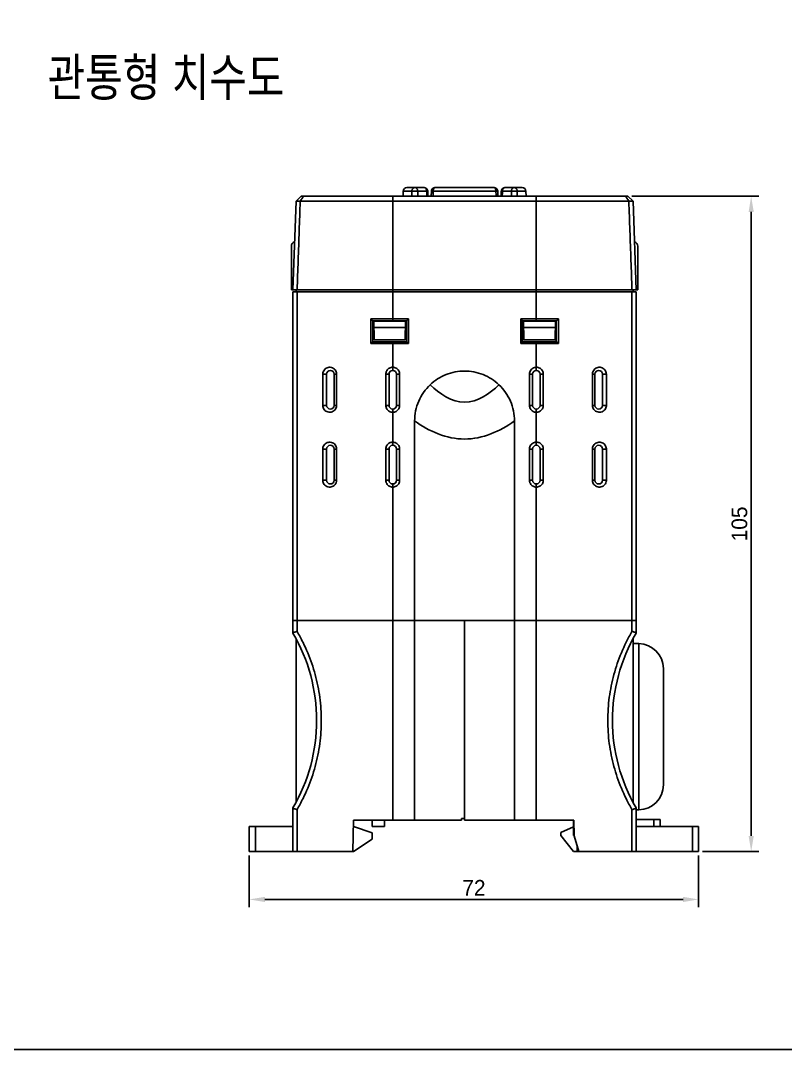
# Model space of a CAD drawing. Header units: millimetres. Extents: x 25 to 865, y 44 to 1047.
# Drawn here: x 150.9 to 273.4, y 367.2 to 532.1 of the extents above; entities that cross this region are included whole.
import ezdxf

# ---------------------------------------------------------------- set-up
doc = ezdxf.new("R2010")
doc.units = ezdxf.units.MM
doc.layers.add('02___PRT_ALL_AXES', color=7, linetype='Continuous')
doc.styles.add('SS', font='batang.ttc', dxfattribs={"width": 0.8})
doc.styles.get("Standard").update_dxf_attribs({"font": 'BareunDotumPro1.ttf'})
doc.dimstyles.new('ISO-25', dxfattribs={"dimtxt": 2.5, "dimasz": 2.5, "dimexe": 1.25, "dimexo": 0.625, "dimtad": 1, "dimtxsty": 'Standard', "dimcen": 2.5, "dimadec": 0, "dimazin": 0, "dimtfac": 1, "dimtmove": 0, "dimatfit": 3, "dimfxl": 0, "dimarcsym": 0})

# ---------------------------------------------------------------- blocks, each defined once
blk = doc.blocks.new('*D16')
at = {"color": 0, "lineweight": -2}
for p, q in [((187.49, 398.32), (187.49, 390.02)), ((259.49, 398.32), (259.49, 390.02)), ((189.99, 391.27), (256.99, 391.27))]:
    blk.add_line(p, q, dxfattribs=at)
at = {"color": 0}
for points in [[(189.99, 391.68), (189.99, 390.85), (187.49, 391.27)], [(256.99, 390.85), (256.99, 391.68), (259.49, 391.27)]]:
    blk.add_solid(points, dxfattribs=at)
at = {"layer": 'Defpoints', "color": 0}
for p in [(187.49, 398.94), (259.49, 398.94), (259.49, 391.27)]:
    blk.add_point(p, dxfattribs=at)
at = {"color": 0, "insert": (223.49, 393.14), "char_height": 2.5, "attachment_point": 5}
blk.add_mtext('72', dxfattribs=at)
blk = doc.blocks.new('*D17')
at = {"color": 0, "lineweight": -2}
for p, q in [((248.79, 503.94), (269.16, 503.94)), ((267.91, 401.44), (267.91, 501.44)), ((260.11, 398.94), (269.16, 398.94))]:
    blk.add_line(p, q, dxfattribs=at)
at = {"color": 0}
for points in [[(268.33, 501.44), (267.5, 501.44), (267.91, 503.94)], [(267.5, 401.44), (268.33, 401.44), (267.91, 398.94)]]:
    blk.add_solid(points, dxfattribs=at)
at = {"layer": 'Defpoints', "color": 0}
for p in [(248.16, 503.94), (267.91, 503.94), (259.49, 398.94)]:
    blk.add_point(p, dxfattribs=at)
at = {"color": 0, "insert": (266.04, 451.44), "char_height": 2.5, "attachment_point": 5, "rotation": 90}
blk.add_mtext('105', dxfattribs=at)

msp = doc.modelspace()

# ---------------------------------------------------------------- linework, layer by layer
at = {"color": 7, "linetype": 'Continuous'}
for p, q in [((212.139, 503.943), (212.16, 504.759)), ((212.16, 504.759), (213.54, 504.759)), ((212.76, 505.343), (215.494, 505.343)), ((214.48, 504.759), (215.918, 504.759)), ((216.12, 503.943), (216.094, 504.762)), ((216.671, 504.768), (216.636, 503.943)), ((216.964, 504.759), (227.009, 504.759)), ((217.271, 505.343), (226.703, 505.343)), ((227.337, 503.943), (227.302, 504.768)), ((227.879, 504.762), (227.853, 503.943)), ((228.055, 504.759), (229.493, 504.759)), ((228.479, 505.343), (231.214, 505.343)), ((230.433, 504.759), (231.813, 504.759)), ((231.835, 503.943), (231.813, 504.759)), ((194.983, 503.143), (194.487, 488.943)), ((194.983, 503.143), (195.81, 503.943)), ((194.983, 503.15), (195.661, 503.15)), ((195.661, 503.143), (248.313, 503.143)), ((195.81, 503.943), (248.163, 503.943)), ((210.487, 488.943), (210.492, 503.143)), ((210.492, 503.943), (210.492, 503.143)), ((233.481, 503.943), (233.481, 503.143)), ((233.487, 488.943), (233.481, 503.143)), ((248.991, 503.143), (248.163, 503.943)), ((248.312, 503.15), (248.991, 503.15)), ((248.991, 503.143), (249.487, 488.943)), ((194.237, 488.943), (194.237, 495.943)), ((249.737, 488.943), (249.737, 495.943)), ((249.737, 488.943), (194.237, 488.943)), ((249.487, 488.643), (194.487, 488.643)), ((194.487, 433.943), (194.487, 488.643)), ((194.987, 488.943), (194.987, 488.643)), ((195.158, 434.212), (195.158, 488.643)), ((210.487, 488.643), (210.487, 483.993)), ((210.492, 488.943), (210.492, 488.643)), ((233.481, 488.943), (233.481, 488.643)), ((233.487, 488.643), (233.487, 484.293)), ((248.815, 434.212), (248.815, 488.643)), ((248.987, 488.943), (248.987, 488.643)), ((249.487, 433.943), (249.487, 488.643)), ((206.959, 480.343), (206.959, 484.293)), ((206.959, 484.293), (210.487, 484.293)), ((207.26, 483.993), (212.687, 483.993)), ((207.287, 480.643), (207.287, 483.993)), ((207.487, 480.943), (207.433, 483.996)), ((212.539, 483.943), (207.434, 483.943)), ((210.487, 484.293), (212.987, 484.293)), ((212.487, 480.943), (212.54, 483.995)), ((212.687, 483.993), (212.987, 484.293)), ((212.687, 483.993), (212.687, 480.643)), ((212.987, 484.293), (212.987, 480.343)), ((231.287, 483.993), (230.987, 484.293)), ((230.987, 480.343), (230.987, 484.293)), ((230.987, 484.293), (233.487, 484.293)), ((231.287, 483.993), (236.713, 483.993)), ((231.287, 480.643), (231.287, 483.993)), ((231.487, 480.943), (231.433, 483.995)), ((236.539, 483.943), (231.434, 483.943)), ((233.487, 484.293), (233.48, 483.993)), ((233.487, 484.293), (237.014, 484.293)), ((236.487, 480.943), (236.54, 483.996)), ((236.687, 483.993), (236.687, 480.643)), ((237.014, 484.293), (237.014, 480.343)), ((207.452, 482.943), (212.522, 482.943)), ((231.452, 482.943), (236.522, 482.943)), ((210.487, 480.343), (206.959, 480.343)), ((212.687, 480.643), (207.26, 480.643)), ((207.487, 480.943), (212.487, 480.943)), ((210.487, 480.343), (210.493, 480.643)), ((210.487, 480.343), (210.487, 476.543)), ((212.987, 480.343), (210.487, 480.343)), ((212.687, 480.643), (212.987, 480.343)), ((231.287, 480.643), (230.987, 480.343)), ((233.487, 480.343), (230.987, 480.343)), ((236.713, 480.643), (231.287, 480.643)), ((231.487, 480.943), (236.487, 480.943)), ((233.487, 476.043), (233.487, 480.643)), ((237.014, 480.343), (233.487, 480.343)), ((210.487, 476.542), (210.487, 476.043)), ((199.264, 470.443), (199.264, 475.443)), ((199.264, 475.443), (199.887, 475.443)), ((199.887, 470.443), (199.887, 475.443)), ((201.087, 475.443), (201.087, 470.443)), ((201.486, 475.443), (201.087, 475.443)), ((201.486, 475.443), (201.486, 470.443)), ((209.365, 470.443), (209.365, 475.443)), ((209.365, 475.443), (209.887, 475.443)), ((209.887, 470.443), (209.887, 475.443)), ((211.087, 475.443), (211.087, 470.443)), ((211.587, 475.443), (211.087, 475.443)), ((211.587, 475.443), (211.587, 470.443)), ((232.387, 470.443), (232.387, 475.443)), ((232.387, 475.443), (232.887, 475.443)), ((232.887, 470.443), (232.887, 475.443)), ((234.087, 475.443), (234.087, 470.443)), ((234.609, 475.443), (234.087, 475.443)), ((234.609, 475.443), (234.609, 470.443)), ((242.488, 470.443), (242.488, 475.443)), ((242.488, 475.443), (242.887, 475.443)), ((242.887, 470.443), (242.887, 475.443)), ((244.087, 475.443), (244.087, 470.443)), ((244.71, 475.443), (244.087, 475.443)), ((244.71, 475.443), (244.71, 470.443)), ((199.264, 470.443), (199.887, 470.443)), ((201.486, 470.443), (201.087, 470.443)), ((209.365, 470.443), (209.887, 470.443)), ((211.587, 470.443), (211.087, 470.443)), ((232.387, 470.443), (232.887, 470.443)), ((234.609, 470.443), (234.087, 470.443)), ((242.488, 470.443), (242.887, 470.443)), ((244.71, 470.443), (244.087, 470.443)), ((210.487, 469.843), (210.487, 464.543)), ((233.487, 469.343), (233.487, 469.843)), ((233.487, 469.343), (233.487, 464.043)), ((213.987, 403.943), (213.987, 467.943)), ((229.987, 467.943), (229.987, 403.943)), ((199.264, 458.443), (199.264, 463.443)), ((199.264, 463.443), (199.887, 463.443)), ((199.887, 458.443), (199.887, 463.443)), ((201.087, 463.443), (201.087, 458.443)), ((201.486, 463.443), (201.087, 463.443)), ((201.486, 463.443), (201.486, 458.443)), ((209.365, 458.443), (209.365, 463.443)), ((209.365, 463.443), (209.887, 463.443)), ((209.887, 458.443), (209.887, 463.443)), ((210.487, 464.542), (210.487, 464.043)), ((211.087, 463.443), (211.087, 458.443)), ((211.587, 463.443), (211.087, 463.443)), ((211.587, 463.443), (211.587, 458.443)), ((232.387, 458.443), (232.387, 463.443)), ((232.387, 463.443), (232.887, 463.443)), ((232.887, 458.443), (232.887, 463.443)), ((234.087, 463.443), (234.087, 458.443)), ((234.609, 463.443), (234.087, 463.443)), ((234.609, 463.443), (234.609, 458.443)), ((242.488, 458.443), (242.488, 463.443)), ((242.488, 463.443), (242.887, 463.443)), ((242.887, 458.443), (242.887, 463.443)), ((244.087, 463.443), (244.087, 458.443)), ((244.71, 463.443), (244.087, 463.443)), ((244.71, 463.443), (244.71, 458.443)), ((199.264, 458.443), (199.887, 458.443)), ((201.486, 458.443), (201.087, 458.443)), ((209.365, 458.443), (209.887, 458.443)), ((211.587, 458.443), (211.087, 458.443)), ((232.387, 458.443), (232.887, 458.443)), ((234.609, 458.443), (234.087, 458.443)), ((242.488, 458.443), (242.887, 458.443)), ((244.71, 458.443), (244.087, 458.443)), ((210.487, 457.843), (210.487, 403.943)), ((233.487, 457.343), (233.487, 457.843)), ((233.487, 457.343), (233.487, 403.943)), ((249.487, 435.943), (194.487, 435.943)), ((221.987, 435.943), (221.987, 403.943)), ((249.906, 432.261), (248.987, 432.278)), ((249.906, 432.261), (249.906, 405.624)), ((253.837, 428.262), (253.837, 409.624)), ((194.487, 398.943), (194.487, 405.943)), ((195.158, 398.943), (195.158, 405.674)), ((248.815, 398.943), (248.815, 405.674)), ((249.487, 398.943), (249.487, 405.943)), ((249.906, 405.624), (249.487, 405.617)), ((204.187, 403.943), (204.099, 398.943)), ((221.487, 403.943), (204.187, 403.943)), ((207.187, 402.943), (207.187, 403.943)), ((209.187, 403.943), (209.187, 402.943)), ((221.987, 404.243), (221.487, 404.243)), ((221.487, 404.243), (221.487, 403.943)), ((239.487, 403.943), (221.987, 403.943)), ((239.437, 401.493), (239.437, 403.943)), ((239.487, 403.943), (239.53, 401.442)), ((253.337, 404.093), (249.487, 404.093)), ((252.337, 404.093), (252.328, 402.943)), ((253.337, 404.093), (253.317, 402.943)), ((187.487, 398.943), (187.487, 402.943)), ((194.487, 402.943), (187.487, 402.943)), ((188.469, 398.943), (188.469, 402.943)), ((204.169, 402.949), (207.187, 401.943)), ((209.187, 402.943), (207.187, 402.943)), ((239.437, 402.893), (237.387, 401.993)), ((239.437, 402.493), (239.512, 402.494)), ((249.487, 402.943), (259.487, 402.943)), ((258.504, 402.943), (258.504, 398.943)), ((259.487, 402.943), (259.487, 398.943)), ((207.187, 400.943), (204.187, 398.943)), ((207.187, 401.943), (207.187, 400.943)), ((237.387, 401.993), (237.387, 401.493)), ((237.387, 401.493), (239.437, 398.943)), ((239.437, 401.493), (239.529, 401.491)), ((239.53, 401.442), (240.274, 398.943)), ((240.027, 398.943), (240.011, 399.826)), ((204.187, 398.943), (187.487, 398.943)), ((259.487, 398.943), (239.437, 398.943))]:
    msp.add_line(p, q, dxfattribs=at)
msp.add_lwpolyline([(24.775, 948.27), (864.691, 948.27), (864.691, 367.232), (24.775, 367.232)], close=True)
for centre, radius, start, end in [((212.76, 504.743), 0.6, 90, 178.5), ((231.214, 504.743), 0.6, 1.5, 90), ((194.937, 495.943), 0.7, 105.06861, 180), ((249.037, 495.943), 0.7, 0, 74.93139), ((200.487, 475.443), 0.6, 0, 180), ((210.487, 475.443), 0.6, 0, 180), ((233.487, 475.443), 0.6, 0, 180), ((243.487, 475.443), 0.6, 0, 180), ((200.487, 470.443), 0.6, 180, 0), ((210.487, 470.443), 0.6, 180, 0), ((233.487, 470.443), 0.6, 180, 0), ((243.487, 470.443), 0.6, 180, 0), ((200.487, 463.443), 0.6, 0, 180), ((210.487, 463.443), 0.6, 0, 180), ((233.487, 463.443), 0.6, 0, 180), ((243.487, 463.443), 0.6, 0, 180), ((200.487, 458.443), 0.6, 180, 0), ((210.487, 458.443), 0.6, 180, 0), ((233.487, 458.443), 0.6, 180, 0), ((243.487, 458.443), 0.6, 180, 0), ((170.597, 419.943), 27.689, 329.62833, 30.37167), ((273.376, 419.943), 27.689, 149.62833, 210.37167), ((249.837, 428.262), 4, 0, 89), ((249.837, 409.624), 4, 271, 0)]:
    msp.add_arc(centre, radius, start, end, dxfattribs=at)
for points in [[(213.54, 504.759), (213.539, 504.487), (213.538, 504.215), (213.537, 503.943)], [(214.48, 504.759), (214.479, 504.487), (214.477, 504.215), (214.476, 503.943)], [(215.918, 504.759), (215.927, 504.487), (215.936, 504.215), (215.944, 503.943)], [(216.007, 505.054), (215.992, 505.079), (215.975, 505.103), (215.956, 505.126)], [(216.069, 504.914), (216.061, 504.941), (216.051, 504.968), (216.039, 504.994)], [(216.697, 504.919), (216.705, 504.946), (216.715, 504.972), (216.727, 504.998)], [(216.964, 504.759), (216.952, 504.487), (216.94, 504.215), (216.928, 503.943)], [(227.009, 504.759), (227.021, 504.487), (227.033, 504.215), (227.045, 503.943)], [(228.055, 504.759), (228.046, 504.487), (228.038, 504.215), (228.029, 503.943)], [(229.493, 504.759), (229.495, 504.487), (229.496, 504.215), (229.497, 503.943)], [(230.433, 504.759), (230.434, 504.487), (230.435, 504.215), (230.436, 503.943)], [(213.987, 467.943), (213.987, 469.018), (214.43, 471.192), (215.703, 473.009), (216.483, 473.749)], [(227.49, 473.749), (226.048, 472.279), (221.987, 469.607), (217.925, 472.279), (216.483, 473.749)], [(227.49, 473.749), (228.27, 473.009), (229.543, 471.192), (229.987, 469.018), (229.987, 467.943)], [(229.987, 467.943), (227.692, 466.275), (221.987, 463.796), (216.282, 466.275), (213.987, 467.943)]]:
    msp.add_open_spline(points, degree=3, dxfattribs=at)
for points, knots in [([(214.056, 505.343), (214.011, 505.343), (213.918, 505.328), (213.791, 505.266), (213.683, 505.167), (213.603, 505.042), (213.554, 504.903), (213.542, 504.806), (213.54, 504.759)], [0, 0, 0, 0, 0.13624454, 0.27555328, 0.42026591, 0.56889954, 0.71616687, 0.85939691, 0.85939691, 0.85939691, 0.85939691]), ([(213.54, 504.759), (213.573, 504.761), (213.646, 504.764), (213.768, 504.767), (213.908, 504.768), (214.059, 504.768), (214.21, 504.767), (214.35, 504.764), (214.439, 504.761), (214.48, 504.759)], [0, 0, 0, 0, 0.09629911, 0.22064673, 0.36477543, 0.51902036, 0.67305686, 0.81654017, 0.93994838, 0.93994838, 0.93994838, 0.93994838]), ([(214.056, 505.343), (214.094, 505.343), (214.172, 505.328), (214.277, 505.263), (214.365, 505.164), (214.43, 505.04), (214.469, 504.902), (214.479, 504.806), (214.48, 504.759)], [0, 0, 0, 0, 0.11270879, 0.23244124, 0.36365203, 0.50496935, 0.64955037, 0.7924155, 0.7924155, 0.7924155, 0.7924155]), ([(215.494, 505.343), (215.531, 505.343), (215.607, 505.328), (215.71, 505.267), (215.797, 505.172), (215.864, 505.05), (215.907, 504.909), (215.917, 504.809), (215.918, 504.759)], [0, 0, 0, 0, 0.10995726, 0.22654436, 0.35372959, 0.49240683, 0.64012653, 0.79246253, 0.79246253, 0.79246253, 0.79246253]), ([(216.094, 504.762), (216.092, 504.813), (216.076, 504.916), (216.013, 505.057), (215.916, 505.179), (215.792, 505.271), (215.648, 505.33), (215.545, 505.343), (215.494, 505.343)], [0, 0, 0, 0, 0.15361284, 0.30706417, 0.46046817, 0.6137678, 0.76720805, 0.92080542, 0.92080542, 0.92080542, 0.92080542]), ([(215.918, 504.759), (215.949, 504.759), (216.009, 504.764), (216.042, 504.756), (216.099, 504.768), (216.094, 504.762)], [0, 0, 0, 0, 0.09189576, 0.15154966, 0.17546559, 0.17546559, 0.17546559, 0.17546559]), ([(216.671, 504.768), (216.673, 504.819), (216.691, 504.92), (216.754, 505.061), (216.851, 505.181), (216.975, 505.272), (217.118, 505.33), (217.22, 505.343), (217.271, 505.343)], [0, 0, 0, 0, 0.15252293, 0.30494675, 0.45734737, 0.60968184, 0.7621025, 0.91461845, 0.91461845, 0.91461845, 0.91461845]), ([(216.671, 504.768), (216.676, 504.772), (216.705, 504.763), (216.759, 504.769), (216.852, 504.761), (216.923, 504.76), (216.964, 504.759)], [0, 0, 0, 0, 0.01929018, 0.07755288, 0.17086862, 0.29305515, 0.29305515, 0.29305515, 0.29305515]), ([(217.271, 505.343), (217.243, 505.343), (217.183, 505.326), (217.108, 505.259), (217.046, 505.161), (217, 505.038), (216.972, 504.901), (216.965, 504.806), (216.964, 504.759)], [0, 0, 0, 0, 0.08272935, 0.17898362, 0.29513335, 0.42873384, 0.57057733, 0.71307656, 0.71307656, 0.71307656, 0.71307656]), ([(226.703, 505.343), (226.73, 505.343), (226.79, 505.326), (226.866, 505.259), (226.928, 505.161), (226.974, 505.038), (227.002, 504.901), (227.009, 504.806), (227.009, 504.759)], [0, 0, 0, 0, 0.08272981, 0.17898447, 0.29513429, 0.42873459, 0.57057774, 0.71307655, 0.71307655, 0.71307655, 0.71307655]), ([(227.302, 504.768), (227.3, 504.819), (227.283, 504.92), (227.219, 505.061), (227.122, 505.181), (226.999, 505.272), (226.856, 505.33), (226.754, 505.343), (226.703, 505.343)], [0, 0, 0, 0, 0.15252289, 0.30494672, 0.45734734, 0.60968183, 0.76210249, 0.91461845, 0.91461845, 0.91461845, 0.91461845]), ([(227.009, 504.759), (227.05, 504.76), (227.121, 504.761), (227.214, 504.769), (227.268, 504.763), (227.297, 504.772), (227.302, 504.768)], [0, 0, 0, 0, 0.1221673, 0.21549198, 0.27375938, 0.2930552, 0.2930552, 0.2930552, 0.2930552]), ([(227.88, 504.762), (227.874, 504.768), (227.932, 504.756), (227.964, 504.764), (228.024, 504.759), (228.055, 504.759)], [0, 0, 0, 0, 0.02390993, 0.08355492, 0.17546587, 0.17546587, 0.17546587, 0.17546587]), ([(227.879, 504.762), (227.881, 504.813), (227.898, 504.916), (227.96, 505.057), (228.057, 505.179), (228.181, 505.271), (228.325, 505.33), (228.428, 505.343), (228.479, 505.343)], [0, 0, 0, 0, 0.15361297, 0.30706427, 0.46046824, 0.61376785, 0.76720807, 0.92080542, 0.92080542, 0.92080542, 0.92080542]), ([(228.479, 505.343), (228.442, 505.343), (228.366, 505.328), (228.263, 505.267), (228.176, 505.172), (228.109, 505.05), (228.067, 504.909), (228.056, 504.809), (228.055, 504.759)], [0, 0, 0, 0, 0.10995731, 0.22654428, 0.35372959, 0.4924069, 0.64012642, 0.79246253, 0.79246253, 0.79246253, 0.79246253]), ([(229.917, 505.343), (229.88, 505.343), (229.802, 505.328), (229.696, 505.263), (229.609, 505.164), (229.544, 505.04), (229.504, 504.902), (229.494, 504.806), (229.493, 504.759)], [0, 0, 0, 0, 0.11270935, 0.23244214, 0.36365291, 0.50497, 0.64955074, 0.79241549, 0.79241549, 0.79241549, 0.79241549]), ([(229.493, 504.759), (229.534, 504.761), (229.623, 504.764), (229.763, 504.767), (229.914, 504.768), (230.065, 504.768), (230.206, 504.767), (230.327, 504.764), (230.401, 504.761), (230.433, 504.759)], [0, 0, 0, 0, 0.1233847, 0.26687139, 0.42090585, 0.57515141, 0.71928332, 0.84362951, 0.93994839, 0.93994839, 0.93994839, 0.93994839]), ([(229.917, 505.343), (229.963, 505.343), (230.055, 505.328), (230.183, 505.266), (230.29, 505.167), (230.371, 505.042), (230.42, 504.903), (230.432, 504.806), (230.433, 504.759)], [0, 0, 0, 0, 0.1362438, 0.27555215, 0.4202648, 0.56889873, 0.71616644, 0.85939692, 0.85939692, 0.85939692, 0.85939692]), ([(195.661, 503.143), (195.605, 501.564), (195.493, 498.406), (195.325, 493.672), (195.214, 490.518), (195.158, 488.943)], [0, 0, 0, 0, 4.7419161, 9.479585, 14.2093843, 14.2093843, 14.2093843, 14.2093843]), ([(195.661, 503.144), (195.717, 503.229), (195.821, 503.41), (196.001, 503.672), (196.118, 503.852), (196.178, 503.943)], [0, 0, 0, 0, 0.30801502, 0.62673392, 0.95240282, 0.95240282, 0.95240282, 0.95240282]), ([(248.313, 503.144), (248.256, 503.229), (248.152, 503.41), (247.972, 503.672), (247.855, 503.852), (247.795, 503.943)], [0, 0, 0, 0, 0.30801006, 0.62672901, 0.95240283, 0.95240283, 0.95240283, 0.95240283]), ([(248.313, 503.143), (248.369, 501.564), (248.48, 498.406), (248.648, 493.672), (248.76, 490.518), (248.815, 488.943)], [0, 0, 0, 0, 4.7419163, 9.4795852, 14.2093843, 14.2093843, 14.2093843, 14.2093843]), ([(207.26, 483.993), (207.227, 484.026), (207.16, 484.093), (207.059, 484.193), (206.992, 484.259), (206.959, 484.293)], [0, 0, 0, 0, 0.14119249, 0.28284495, 0.42492348, 0.42492348, 0.42492348, 0.42492348]), ([(236.713, 483.993), (236.747, 484.026), (236.814, 484.093), (236.914, 484.193), (236.981, 484.259), (237.014, 484.293)], [0, 0, 0, 0, 0.1411922, 0.28284437, 0.4249228, 0.4249228, 0.4249228, 0.4249228]), ([(207.26, 480.643), (207.227, 480.61), (207.16, 480.543), (207.059, 480.443), (206.992, 480.376), (206.959, 480.343)], [0, 0, 0, 0, 0.14119249, 0.28284495, 0.42492348, 0.42492348, 0.42492348, 0.42492348]), ([(236.713, 480.643), (236.747, 480.61), (236.814, 480.543), (236.914, 480.443), (236.981, 480.376), (237.014, 480.343)], [0, 0, 0, 0, 0.1411922, 0.28284437, 0.4249228, 0.4249228, 0.4249228, 0.4249228]), ([(199.263, 475.443), (199.263, 475.518), (199.284, 475.712), (199.4, 476.012), (199.637, 476.292), (199.95, 476.48), (200.302, 476.559), (200.662, 476.525), (200.998, 476.378), (201.27, 476.128), (201.442, 475.81), (201.485, 475.569), (201.486, 475.449), (201.486, 475.443)], [0, 0, 0, 0, 0.2251407, 0.5816542, 0.9460881, 1.3059673, 1.6587, 2.0119067, 2.3730002, 2.7392613, 3.0978757, 3.4403777, 3.45869, 3.45869, 3.45869, 3.45869]), ([(209.365, 475.443), (209.364, 475.537), (209.39, 475.731), (209.506, 476.007), (209.696, 476.247), (209.942, 476.422), (210.211, 476.524), (210.397, 476.544), (210.487, 476.543)], [0, 0, 0, 0, 0.2825949, 0.5802685, 0.8871319, 1.1892516, 1.4733925, 1.7425521, 1.7425521, 1.7425521, 1.7425521]), ([(210.487, 476.543), (210.576, 476.543), (210.761, 476.52), (211.029, 476.415), (211.268, 476.235), (211.45, 476.001), (211.561, 475.73), (211.587, 475.54), (211.587, 475.443)], [0, 0, 0, 0, 0.2677824, 0.5535008, 0.8538571, 1.1538191, 1.4325805, 1.7229137, 1.7229137, 1.7229137, 1.7229137]), ([(232.387, 475.443), (232.387, 475.556), (232.423, 475.79), (232.587, 476.109), (232.846, 476.36), (233.158, 476.511), (233.38, 476.543), (233.487, 476.543)], [0, 0, 0, 0, 0.3394546, 0.6970018, 1.0580584, 1.40182, 1.72069, 1.72069, 1.72069, 1.72069]), ([(233.487, 476.543), (233.578, 476.544), (233.766, 476.522), (234.039, 476.419), (234.283, 476.239), (234.469, 476.004), (234.583, 475.732), (234.607, 475.54), (234.609, 475.443)], [0, 0, 0, 0, 0.2726555, 0.5629083, 0.8670848, 1.1698951, 1.4503594, 1.7425563, 1.7425563, 1.7425563, 1.7425563]), ([(242.488, 475.443), (242.487, 475.517), (242.507, 475.71), (242.622, 476.009), (242.859, 476.29), (243.171, 476.479), (243.524, 476.559), (243.883, 476.526), (244.219, 476.38), (244.491, 476.131), (244.665, 475.814), (244.709, 475.572), (244.71, 475.45), (244.71, 475.443)], [0, 0, 0, 0, 0.2221324, 0.5783093, 0.9430485, 1.3031694, 1.6558879, 2.0089427, 2.3693972, 2.7348392, 3.093664, 3.4376325, 3.4587044, 3.4587044, 3.4587044, 3.4587044]), ([(216.483, 473.749), (217.213, 474.441), (218.952, 475.557), (220.981, 475.943), (221.987, 475.943)], [0, 0, 0, 0, 3.0161978, 6.0323957, 6.0323957, 6.0323957, 6.0323957]), ([(221.987, 475.943), (222.992, 475.943), (225.021, 475.557), (226.76, 474.441), (227.49, 473.749)], [0, 0, 0, 0, 3.0161978, 6.0323957, 6.0323957, 6.0323957, 6.0323957]), ([(201.486, 470.443), (201.486, 470.369), (201.466, 470.176), (201.351, 469.877), (201.115, 469.596), (200.802, 469.407), (200.45, 469.327), (200.09, 469.36), (199.754, 469.506), (199.482, 469.754), (199.308, 470.072), (199.265, 470.314), (199.264, 470.436), (199.264, 470.443)], [0, 0, 0, 0, 0.2221324, 0.5783093, 0.9430485, 1.3031694, 1.6558879, 2.0089427, 2.3693972, 2.7348392, 3.093664, 3.4376325, 3.4587044, 3.4587044, 3.4587044, 3.4587044]), ([(210.487, 469.343), (210.396, 469.342), (210.207, 469.363), (209.933, 469.467), (209.69, 469.647), (209.504, 469.882), (209.39, 470.154), (209.366, 470.346), (209.365, 470.443)], [0, 0, 0, 0, 0.2731157, 0.5638772, 0.8679502, 1.1700932, 1.4505533, 1.7425462, 1.7425462, 1.7425462, 1.7425462]), ([(211.587, 470.443), (211.587, 470.349), (211.562, 470.156), (211.448, 469.881), (211.261, 469.642), (211.021, 469.467), (210.757, 469.364), (210.575, 469.343), (210.487, 469.343)], [0, 0, 0, 0, 0.2815, 0.5773614, 0.8813421, 1.1797974, 1.4587865, 1.7229143, 1.7229143, 1.7229143, 1.7229143]), ([(233.487, 469.343), (233.397, 469.343), (233.212, 469.366), (232.943, 469.471), (232.705, 469.651), (232.523, 469.885), (232.412, 470.156), (232.387, 470.346), (232.387, 470.443)], [0, 0, 0, 0, 0.2682515, 0.5544854, 0.8547426, 1.1540319, 1.4327726, 1.7229039, 1.7229039, 1.7229039, 1.7229039]), ([(234.609, 470.443), (234.609, 470.349), (234.583, 470.154), (234.467, 469.878), (234.276, 469.638), (234.031, 469.464), (233.761, 469.362), (233.576, 469.342), (233.487, 469.343)], [0, 0, 0, 0, 0.2829679, 0.5808845, 0.8878608, 1.1902012, 1.4736991, 1.7425545, 1.7425545, 1.7425545, 1.7425545]), ([(244.71, 470.443), (244.71, 470.368), (244.69, 470.173), (244.573, 469.874), (244.336, 469.594), (244.023, 469.406), (243.671, 469.326), (243.311, 469.36), (242.975, 469.508), (242.704, 469.758), (242.531, 470.076), (242.489, 470.316), (242.488, 470.437), (242.488, 470.443)], [0, 0, 0, 0, 0.2251407, 0.5816542, 0.9460881, 1.3059673, 1.6587, 2.0119067, 2.3730002, 2.7392613, 3.0978757, 3.4403777, 3.45869, 3.45869, 3.45869, 3.45869]), ([(199.263, 463.443), (199.263, 463.518), (199.284, 463.712), (199.4, 464.012), (199.637, 464.292), (199.95, 464.48), (200.302, 464.559), (200.662, 464.525), (200.998, 464.378), (201.27, 464.128), (201.442, 463.81), (201.485, 463.569), (201.486, 463.449), (201.486, 463.443)], [0, 0, 0, 0, 0.2251407, 0.5816542, 0.9460881, 1.3059673, 1.6587, 2.0119067, 2.3730002, 2.7392613, 3.0978757, 3.4403777, 3.45869, 3.45869, 3.45869, 3.45869]), ([(209.365, 463.443), (209.364, 463.537), (209.39, 463.731), (209.506, 464.007), (209.696, 464.247), (209.942, 464.422), (210.211, 464.524), (210.397, 464.544), (210.487, 464.543)], [0, 0, 0, 0, 0.2825949, 0.5802685, 0.8871319, 1.1892516, 1.4733925, 1.7425521, 1.7425521, 1.7425521, 1.7425521]), ([(210.487, 464.543), (210.576, 464.543), (210.761, 464.52), (211.029, 464.415), (211.268, 464.235), (211.45, 464.001), (211.561, 463.73), (211.587, 463.54), (211.587, 463.443)], [0, 0, 0, 0, 0.2677824, 0.5535008, 0.8538571, 1.1538191, 1.4325805, 1.7229137, 1.7229137, 1.7229137, 1.7229137]), ([(232.387, 463.443), (232.387, 463.556), (232.423, 463.79), (232.587, 464.109), (232.846, 464.36), (233.158, 464.511), (233.38, 464.543), (233.487, 464.543)], [0, 0, 0, 0, 0.3394546, 0.6970018, 1.0580584, 1.40182, 1.72069, 1.72069, 1.72069, 1.72069]), ([(233.487, 464.543), (233.578, 464.544), (233.766, 464.522), (234.039, 464.419), (234.283, 464.239), (234.469, 464.004), (234.583, 463.732), (234.607, 463.54), (234.609, 463.443)], [0, 0, 0, 0, 0.2726555, 0.5629083, 0.8670848, 1.1698951, 1.4503594, 1.7425563, 1.7425563, 1.7425563, 1.7425563]), ([(242.488, 463.443), (242.487, 463.517), (242.507, 463.71), (242.622, 464.009), (242.859, 464.29), (243.171, 464.479), (243.524, 464.559), (243.883, 464.526), (244.219, 464.38), (244.491, 464.131), (244.665, 463.814), (244.709, 463.572), (244.71, 463.45), (244.71, 463.443)], [0, 0, 0, 0, 0.2221324, 0.5783093, 0.9430485, 1.3031694, 1.6558879, 2.0089427, 2.3693972, 2.7348392, 3.093664, 3.4376325, 3.4587044, 3.4587044, 3.4587044, 3.4587044]), ([(201.486, 458.443), (201.486, 458.369), (201.466, 458.176), (201.351, 457.877), (201.115, 457.596), (200.802, 457.407), (200.45, 457.327), (200.09, 457.36), (199.754, 457.506), (199.482, 457.754), (199.308, 458.072), (199.265, 458.314), (199.264, 458.436), (199.264, 458.443)], [0, 0, 0, 0, 0.2221324, 0.5783093, 0.9430485, 1.3031694, 1.6558879, 2.0089427, 2.3693972, 2.7348392, 3.093664, 3.4376325, 3.4587044, 3.4587044, 3.4587044, 3.4587044]), ([(210.487, 457.343), (210.396, 457.342), (210.207, 457.363), (209.933, 457.467), (209.69, 457.647), (209.504, 457.882), (209.39, 458.154), (209.366, 458.346), (209.365, 458.443)], [0, 0, 0, 0, 0.2731157, 0.5638772, 0.8679502, 1.1700932, 1.4505533, 1.7425462, 1.7425462, 1.7425462, 1.7425462]), ([(211.587, 458.443), (211.587, 458.349), (211.562, 458.156), (211.448, 457.881), (211.261, 457.642), (211.021, 457.467), (210.757, 457.364), (210.575, 457.343), (210.487, 457.343)], [0, 0, 0, 0, 0.2815, 0.5773614, 0.8813421, 1.1797974, 1.4587865, 1.7229143, 1.7229143, 1.7229143, 1.7229143]), ([(233.487, 457.343), (233.397, 457.343), (233.212, 457.366), (232.943, 457.471), (232.705, 457.651), (232.523, 457.885), (232.412, 458.156), (232.387, 458.346), (232.387, 458.443)], [0, 0, 0, 0, 0.2682515, 0.5544854, 0.8547426, 1.1540319, 1.4327726, 1.7229039, 1.7229039, 1.7229039, 1.7229039]), ([(234.609, 458.443), (234.609, 458.349), (234.583, 458.154), (234.467, 457.878), (234.276, 457.638), (234.031, 457.464), (233.761, 457.362), (233.576, 457.342), (233.487, 457.343)], [0, 0, 0, 0, 0.2829679, 0.5808845, 0.8878608, 1.1902012, 1.4736991, 1.7425545, 1.7425545, 1.7425545, 1.7425545]), ([(244.71, 458.443), (244.71, 458.368), (244.69, 458.173), (244.573, 457.874), (244.336, 457.594), (244.023, 457.406), (243.671, 457.326), (243.311, 457.36), (242.975, 457.508), (242.704, 457.758), (242.531, 458.076), (242.489, 458.316), (242.488, 458.437), (242.488, 458.443)], [0, 0, 0, 0, 0.2251407, 0.5816542, 0.9460881, 1.3059673, 1.6587, 2.0119067, 2.3730002, 2.7392613, 3.0978757, 3.4403777, 3.45869, 3.45869, 3.45869, 3.45869]), ([(194.487, 434.034), (194.56, 434.053), (194.709, 434.092), (194.932, 434.152), (195.083, 434.191), (195.158, 434.212)], [0, 0, 0, 0, 0.2286483, 0.46027259, 0.69459092, 0.69459092, 0.69459092, 0.69459092]), ([(195.159, 434.213), (195.495, 433.637), (196.391, 431.973), (197.597, 429.079), (198.565, 425.498), (199.056, 421.806), (199.056, 418.08), (198.565, 414.387), (197.597, 410.807), (196.391, 407.913), (195.495, 406.249), (195.159, 405.673)], [0, 0, 0, 0, 1.9998765, 5.6661703, 9.3777112, 13.0949377, 16.8078541, 20.5249723, 24.2364529, 27.9027914, 29.9028215, 29.9028215, 29.9028215, 29.9028215]), ([(248.815, 405.673), (248.482, 406.243), (247.587, 407.903), (246.381, 410.794), (245.41, 414.379), (244.917, 418.077), (244.917, 421.809), (245.41, 425.507), (246.381, 429.092), (247.587, 431.983), (248.482, 433.643), (248.815, 434.213)], [0, 0, 0, 0, 1.9805142, 5.6521341, 9.3692716, 13.0921215, 16.810609, 20.5333501, 24.2504276, 27.9220928, 29.9027615, 29.9027615, 29.9027615, 29.9027615]), ([(249.487, 434.034), (249.413, 434.053), (249.264, 434.092), (249.041, 434.152), (248.89, 434.191), (248.815, 434.212)], [0, 0, 0, 0, 0.22862633, 0.46024965, 0.69458836, 0.69458836, 0.69458836, 0.69458836]), ([(248.987, 420.853), (248.986, 420.506), (248.983, 419.643), (248.982, 418.358), (248.987, 417.42), (248.987, 416.997)], [0, 0, 0, 0, 1.0434216, 2.5871005, 3.8568484, 3.8568484, 3.8568484, 3.8568484]), ([(194.487, 405.851), (194.56, 405.832), (194.709, 405.794), (194.932, 405.733), (195.083, 405.695), (195.158, 405.674)], [0, 0, 0, 0, 0.22864835, 0.46027262, 0.69459076, 0.69459076, 0.69459076, 0.69459076]), ([(248.815, 405.674), (248.89, 405.695), (249.041, 405.733), (249.264, 405.794), (249.413, 405.832), (249.487, 405.851)], [0, 0, 0, 0, 0.23433891, 0.46596224, 0.69458852, 0.69458852, 0.69458852, 0.69458852])]:
    msp.add_open_spline(points, degree=3, knots=knots, dxfattribs=at)
at = {"layer": '02___PRT_ALL_AXES', "color": 7, "linetype": 'Continuous'}
for p, q in [((194.987, 406.838), (194.987, 433.044)), ((248.987, 420.841), (248.987, 433.037)), ((248.987, 406.844), (248.987, 417.005))]:
    msp.add_line(p, q, dxfattribs=at)

# ---------------------------------------------------------------- texts
at = {"color": 0, "style": 'SS', "width": 0.8}
msp.add_text(' 관통형 치수도', height=6, dxfattribs=at).set_placement((153.362, 520.004))

# ---------------------------------------------------------------- dimensions: what is measured, and where the dimension line sits
dim = msp.add_linear_dim(base=(267.913, 503.943), p1=(259.487, 398.943), p2=(248.163, 503.943), angle=90, dimstyle='ISO-25', override={"dimfxl": 3})
dim.commit()
dim.dimension.update_dxf_attribs({"geometry": '*D17', "text_midpoint": (266.038, 451.443)})
dim = msp.add_linear_dim(base=(259.487, 391.267), p1=(187.487, 398.943), p2=(259.487, 398.943), dimstyle='ISO-25', override={"dimfxl": 3})
dim.commit()
dim.dimension.update_dxf_attribs({"geometry": '*D16', "text_midpoint": (223.487, 393.142)})

doc.saveas('drawing.dxf')
